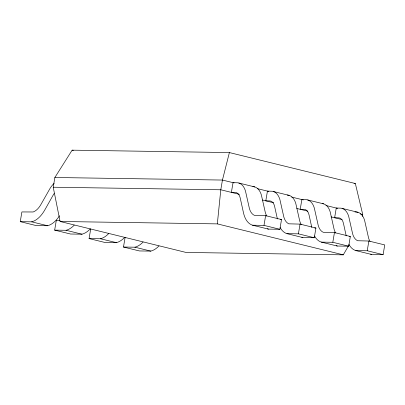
<?xml version="1.0" encoding="UTF-8"?>
<svg xmlns="http://www.w3.org/2000/svg" width="405" height="405" viewBox="0 0 405 405"><rect width="100%" height="100%" fill="white"/><g stroke="black" fill="none" stroke-linecap="round" stroke-linejoin="round"><path stroke-width="0.61" d="M349.004 245.01L343.278 254.841L217.328 223.884L220.796 189.783L222.441 180.058L229.392 152.564L355.342 183.521L362.738 214.539L362.429 216.361M59.5 215.794A28.669 16.225 -76.2 0 1 47.557 225.737L36.131 225.565L20.25 221.662L21.895 211.936L33.164 211.982A18.741 10.611 -76.2 0 0 40.409 205.381L50.195 188.168A22.275 12.611 -76.2 0 1 54.103 183.419M343.278 254.841L186.027 252.436L60.077 221.479L53.227 187.221L54.872 177.496L72.136 150.159L229.392 152.564M90.092 229.098A28.669 16.225 -76.2 0 1 81.972 234.196L70.546 234.019L54.66 230.116L56.305 220.391L59.93 220.447M124.507 237.558A28.669 16.225 -76.2 0 1 116.382 242.656L104.956 242.479L89.075 238.575L90.72 228.85M158.917 246.017A28.669 16.225 -76.2 0 1 150.792 251.11L139.371 250.938L123.484 247.035L125.13 237.31M252.563 225.21L263.989 225.382L265.629 215.657L281.516 219.561L279.87 229.286L268.444 229.114L252.563 225.21A28.669 16.225 -76.2 0 1 243.496 212.863L240.2 197.929A12.347 6.991 -76.2 0 0 235.194 192.441L231.387 192.385L233.032 182.66L237.877 182.797A22.275 12.611 -76.2 0 1 245.501 191.15L249.424 208.575A18.741 10.611 -76.2 0 0 254.406 215.359L265.629 215.657M286.973 233.665L298.399 233.842L300.044 224.117L315.925 228.02L314.28 237.745L302.854 237.568L286.973 233.665A28.669 16.225 -76.2 0 1 280.149 227.549M321.388 242.124L332.809 242.301L334.454 232.571L350.34 236.474L348.695 246.205L337.269 246.027L321.388 242.124A28.669 16.225 -76.2 0 1 314.558 236.004M355.798 250.584L367.224 250.756L368.869 241.031L384.75 244.934L383.105 254.659L371.679 254.487L355.798 250.584A28.669 16.225 -76.2 0 1 348.973 244.463M54.872 177.496L222.441 180.058L234.085 182.918M354.081 183.5L355.342 183.521M53.227 187.221L220.796 189.783L239.33 194.334M354.952 211.977L356.997 212.073A22.275 12.611 -76.2 0 1 364.616 220.426L368.54 237.851A18.741 10.611 -76.2 0 0 370.048 241.415M280.306 219.545L281.516 219.561M300.044 224.117L288.816 223.818A18.741 10.611 -76.2 0 1 283.834 217.034L279.911 199.609A22.275 12.611 -76.2 0 0 272.292 191.256L267.442 191.114L265.796 200.84L269.608 200.9A12.347 6.991 -76.2 0 1 274.61 206.388L277.379 218.933M60.077 221.479L217.328 223.884M20.25 221.662L31.676 221.834L47.557 225.737M314.72 228L315.925 228.02M334.454 232.571L323.231 232.278A18.741 10.611 -76.2 0 1 318.244 225.489L314.32 208.069A22.275 12.611 -76.2 0 0 306.701 199.711L301.857 199.574L300.211 209.299L304.018 209.355A12.347 6.991 -76.2 0 1 309.025 214.842L311.789 227.387M54.66 230.116L66.086 230.293L81.972 234.196M349.13 236.459L350.34 236.474M368.869 241.031L357.64 240.732A18.741 10.611 -76.2 0 1 352.659 233.948L348.735 216.523A22.275 12.611 -76.2 0 0 341.116 208.17L336.266 208.033L334.621 217.758L338.428 217.814A12.347 6.991 -76.2 0 1 343.435 223.302L346.204 235.847M89.075 238.575L100.501 238.753L116.382 242.656M123.484 247.035L134.911 247.207L150.792 251.11M252.836 186.624L253.763 186.7A22.275 12.611 -76.2 0 1 261.382 195.053L265.305 212.478A18.741 10.611 -76.2 0 0 266.814 216.042M287.251 195.078L288.173 195.159A22.275 12.611 -76.2 0 1 295.792 203.512L299.715 220.938A18.741 10.611 -76.2 0 0 301.229 224.502M238.884 183.035L254.765 186.938M273.294 191.489L289.18 195.392M307.709 199.948L323.59 203.852M342.119 208.408L358.005 212.311M257.362 188.639L268.667 191.418M291.671 197.068L303.31 199.933M325.979 205.502L337.618 208.362M360.288 213.936L362.738 214.539M72.136 150.159L73.366 150.463M262.455 200.019L273.74 202.794M296.764 208.453L307.795 211.162M331.072 216.883L342.098 219.596M263.989 225.382L279.87 229.286M298.399 233.842L314.28 237.745M332.809 242.301L348.695 246.205M367.224 250.756L383.105 254.659M371.679 254.487A28.669 16.225 -76.2 0 1 370.631 254.097M322.582 203.614A22.275 12.611 -76.2 0 1 330.207 211.972L334.13 229.392A18.741 10.611 -76.2 0 0 335.639 232.956M337.269 246.027A28.669 16.225 -76.2 0 1 336.216 245.638M302.854 237.568A28.669 16.225 -76.2 0 1 301.806 237.183M268.444 229.114A28.669 16.225 -76.2 0 1 267.396 228.724M31.676 221.834A28.669 16.225 -76.2 0 0 44.864 209.831L53.177 195.073A12.347 6.991 -76.2 0 1 54.164 193.529M74.211 225.195A28.669 16.225 -76.2 0 1 66.086 230.293M143.036 242.109A28.669 16.225 -76.2 0 1 134.911 247.207M108.621 233.655A28.669 16.225 -76.2 0 1 100.501 238.753"/></g></svg>
